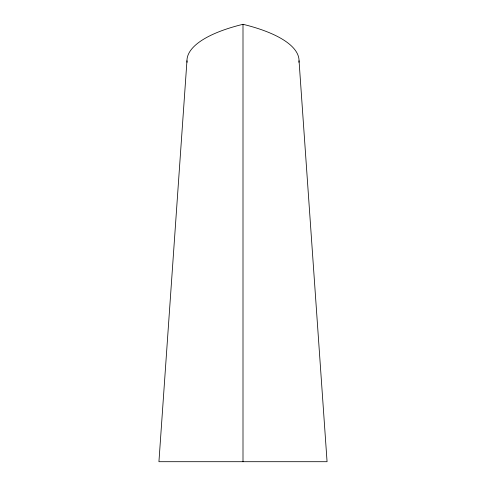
<?xml version="1.0" encoding="UTF-8"?>
<svg xmlns="http://www.w3.org/2000/svg" width="486" height="486" viewBox="0 0 486 486"><rect width="100%" height="100%" fill="white"/><g stroke="black" fill="none" stroke-linecap="round" stroke-linejoin="round"><path stroke-width="0.73" d="M186.958 60.793L158.934 461.7L327.066 461.7L299.042 60.793A140.108 45.617 0 0 0 243 24.3A140.108 45.617 0 0 0 186.958 60.793L187.074 62.299M298.926 62.299L299.042 60.793M243 24.3L243 461.7"/></g></svg>
